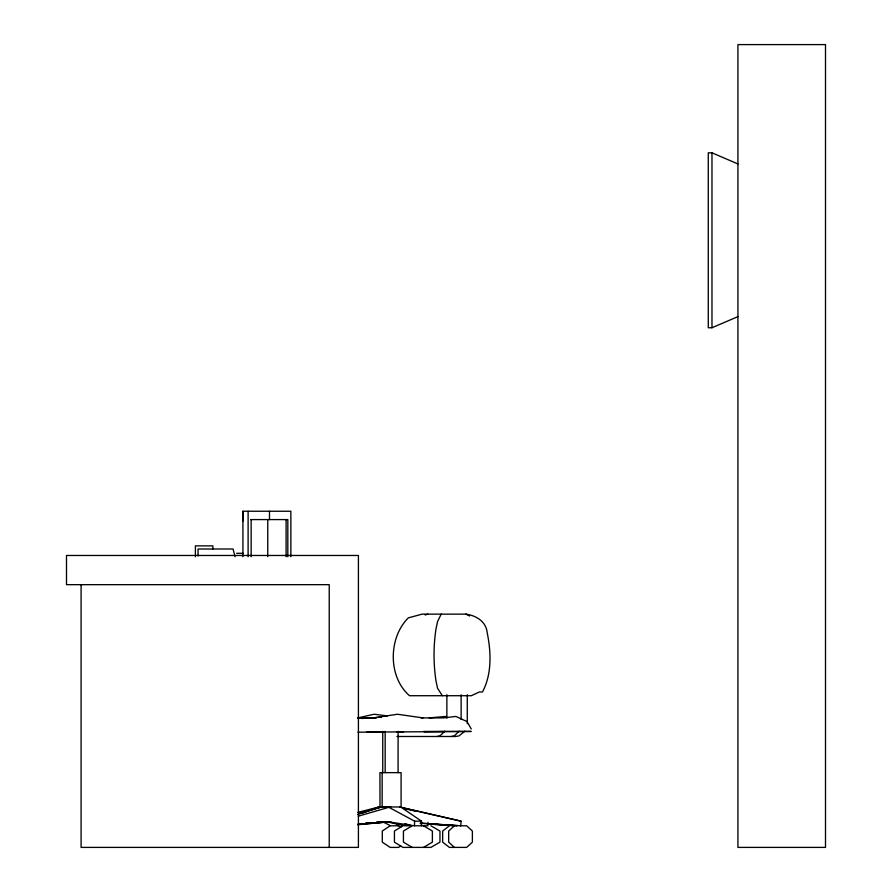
<?xml version="1.0" encoding="UTF-8"?>
<svg xmlns="http://www.w3.org/2000/svg" width="892" height="892" viewBox="0 0 892 892"><rect width="100%" height="100%" fill="white"/><g stroke="black" fill="none" stroke-linecap="round" stroke-linejoin="round"><path stroke-width="1.34" d="M382.657 821.766L390.663 825.791L398.044 825.791L398.055 823.472M400.72 806.97L421.459 821.164L421.347 825.791L414.468 825.791L414.579 821.164L388.254 806.97M421.637 822.324L421.526 825.791L427.881 825.791L428.004 822.324M399.739 806.97L461.075 821.164L460.774 825.791L420.823 823.193M441.161 614.142L437.571 621.557L435.987 628.971A134.012 102.803 -90 0 0 435.987 680.886L437.571 688.301L442.354 695.715M444.896 731.206L439.912 735.933L437.069 736.491M459.157 731.206L454.184 735.933L451.341 736.491M464.899 731.206L458.934 735.933L455.522 736.491L396.895 736.491M454.407 825.791L448.676 831.032L448.676 842.159L454.407 847.4M449.423 825.791L442.655 831.032L442.655 842.159L449.423 847.4L466.65 847.4L472.381 842.159L472.381 831.032L466.65 825.791L460.272 825.791M390.138 825.791L382.289 831.032L382.289 842.159L390.138 847.4L398.568 847.4L400.809 845.906M402.905 825.791L394.431 831.032L394.431 842.159L402.905 847.4L430.903 847.4L439.957 842.159L439.957 831.032L430.903 825.791M412.271 825.791L403.429 831.032L403.429 842.159L412.271 847.4M423.533 847.4L432.375 842.159L432.375 831.032L423.533 825.791M737.929 163.938L711.972 152.822L708.27 152.822L708.27 327.743L711.972 327.743L737.929 316.627M362.23 813.114L378.654 806.97M357.569 814.485L381.43 806.97M425.183 614.967L427.814 614.142M358.305 816.169L390.049 806.97M358.751 813.314L381.564 806.97M357.803 812.378L379.067 806.97M357.58 717.96L374.082 714.247L387.429 715.908M357.592 824.754L386.637 822.023M429.275 717.904L445.632 716.443M365.597 823.227L369.734 822.859M376.647 822.257L379.401 822.011M372.075 717.904L381.363 717.123M357.826 824.453L389.414 821.878M366.099 823.037L368.809 822.825M376.948 822.19L379.657 821.978M358.038 824.085L362.141 823.773M366.244 823.472L374.45 822.87M377.193 822.669L389.503 821.766L387.095 821.766M377.004 822.324L382.478 821.956M390.785 806.97L382.166 806.97L382.166 772.639M366.69 732.176L383.114 732.042M396.795 731.931L403.63 731.886M424.157 731.719L444.684 731.563M242.925 556.708L242.925 511.239L290.859 511.239L290.859 556.708M250.719 519.579L287.826 519.579L287.826 556.708M236.603 553.308L243.248 553.308M465.97 614.142L422.128 614.142L408.335 617.855C388.232 637.78 387.886 676.983 409.528 695.715L471.366 695.715L479.294 692.002L482.427 692.002C492.027 674.296 491.135 651.918 487.188 632.684C486.14 621.512 476.15 615.491 465.869 614.142L469.605 616.004M357.525 717.904L376.056 717.904M421.113 717.904L443.424 717.904L455.901 716.443L466.995 721.561L471.288 728.976M423.555 731.44L471.166 731.44L357.904 732.176M379.936 806.97L401.088 806.97L401.088 772.639L379.936 772.639L380.014 807.383M414.579 821.164L421.459 821.164M461.075 821.164L402.85 807.896M420.054 823.193L457.507 825.613M427.892 824.007L453.794 825.702M428.171 823.873L456.815 825.791M387.786 821.922L391.833 822.391M362.999 718.539L358.874 717.96L373.146 717.96L397.397 714.247L423.053 717.904M387.897 821.766L414.468 825.791M388.098 822.078L404.332 825.791L411.524 825.791L405.001 823.55M403.128 808.252L415.271 811.163M398.568 825.791L400.809 827.285M397.04 823.773L398.044 825.791M235.064 556.653L233.046 548.993L198.046 548.993L198.046 555.95M242.925 511.239L243.059 520.973M711.972 152.822L711.972 327.743M467.274 694.723L467.274 723.691M461.131 694.723L461.131 719.554M446.87 694.723L446.87 718.172M398.088 731.395L398.088 772.639M385.166 731.395L385.166 772.639M382.735 731.395L382.735 772.639M329.226 847.4L329.226 584.661L66.499 584.661L66.499 555.471L358.417 555.471L358.417 847.4L81.094 847.4L81.094 584.661M286.098 519.579L286.098 556.708M269.484 511.239L269.484 519.579M267.756 519.579L267.756 556.708M251.143 519.579L251.143 556.708M248.11 511.239L248.11 556.708M212.876 548.993L212.876 545.871L195.393 545.871L195.393 556.764M825.501 44.6L737.929 44.6L737.929 847.4L825.501 847.4L825.501 44.6"/></g></svg>
